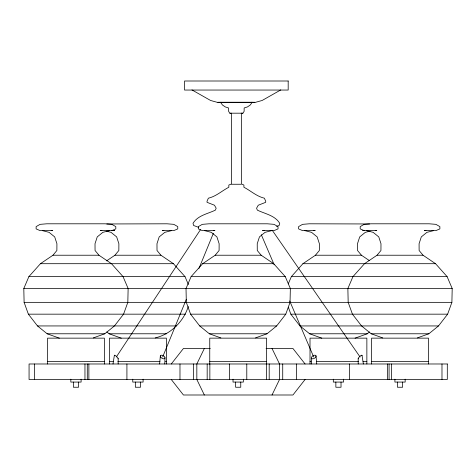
<?xml version="1.0" encoding="UTF-8"?>
<svg xmlns="http://www.w3.org/2000/svg" width="476" height="476" viewBox="0 0 476 476"><rect width="100%" height="100%" fill="white"/><g stroke="black" fill="none" stroke-linecap="round" stroke-linejoin="round"><path stroke-width="0.71" d="M118.149 363.985L118.197 358.696M417.357 337.9L428.858 333.777L438.509 325.941L447.636 314.166L451.891 302.349L452.2 288.521L447.107 276.621L435.552 263.698L423.033 255.225L419.124 250.507L419.082 243.718L421.302 236.905L426.912 232.342L433.672 230.616M164.785 363.985L164.976 357.702M159.615 363.985L160.352 355.893M112.996 363.985L114.377 355.316M155.253 337.9C170.705 334.271 183.575 321.526 188.282 306.52M255.511 337.9L267.012 333.777L276.657 325.941L285.784 314.166L290.039 302.349L290.348 288.521L285.261 276.621L273.7 263.698L261.181 255.225L257.272 250.507L257.23 243.718L259.45 236.905L265.061 232.342L271.826 230.616M162.655 357.006L186.312 299.297M198.986 268.381L213.343 233.347M59.322 338.144L47.142 333.777L37.491 325.941L28.364 314.166L24.109 302.349L23.8 288.521L28.893 276.621L40.448 263.698L52.967 255.225L56.876 250.507L56.918 243.718L54.698 236.905L49.087 232.342L42.328 230.616M204.543 230.616L211.302 232.342L216.919 236.905L219.133 243.718L219.097 250.507L215.188 255.225L202.663 263.698L191.108 276.621L186.015 288.521L186.324 302.349L190.584 314.166L199.712 325.941L209.357 333.777L220.858 337.9M288.254 283.892L291.366 276.621L302.92 263.698L315.439 255.225L319.348 250.507L319.39 243.718L317.171 236.905L311.56 232.342L304.801 230.616M204.347 348.48L196.832 363.985L196.832 379.491L204.347 394.997M272.022 394.997L279.531 379.491L279.531 363.985L272.022 348.48M116.287 357.006L200.461 229.706M171.277 363.985L183.433 348.48L210.297 348.48M305.086 379.491L292.936 394.997L183.433 394.997L171.277 379.491M106.582 260.872L114.93 255.225L118.839 250.507L118.881 243.718L116.662 236.905L111.045 232.342L106.315 231.134M382.71 337.9L371.209 333.777L361.558 325.941L352.43 314.166L348.176 302.349L347.867 288.521L352.96 276.621L364.515 263.698L377.034 255.225L380.943 250.507L380.984 243.718L378.765 236.905L373.154 232.342L366.395 230.616M93.29 337.9L104.791 333.777L114.442 325.941L123.57 314.166L127.824 302.349L128.133 288.521L123.04 276.621L111.485 263.698L98.966 255.225L95.057 250.507L95.016 243.718L97.235 236.905L102.846 232.342L109.605 230.616M355.084 338.144L367.264 333.777L369.537 331.933M280.769 89.922L262.163 100.472L255.529 102.316L217.211 102.316L210.576 100.472L191.971 89.922M111.866 230.61L115.811 228.891L115.805 226.618L111.848 224.345L105.065 223.797L46.868 223.797L40.085 224.345L36.128 226.618L36.122 228.891L40.067 230.61L52.717 230.616L51.158 230.61M276.615 226.427L279.144 225.475L279.721 223.298C274.932 215.39 265.09 213.885 257.373 210.148L256.576 208.226L258.254 205.233L265.697 202.318L265.709 201.223L264.37 198.195C256.493 196.344 250.715 190.721 243.89 187.235L243.914 185.045L241.998 184.194M171.568 230.616L164.809 232.342L159.192 236.905L156.979 243.718L157.015 250.507L160.924 255.225L173.448 263.698L185.003 276.621L188.395 284.553M370.054 231.134L365.318 232.342L359.701 236.905L357.488 243.718L357.53 250.507L361.439 255.225L369.186 260.467M106.791 223.964L167.028 223.797L173.805 224.345L177.762 226.618L177.768 228.891L173.823 230.61L162.256 230.616L163.887 230.61M217.865 102.316L221.06 102.275M229.962 113.205L231.556 113.187M101.924 230.61L100.293 230.616L114.68 230.616L113.121 230.61M264.144 230.61L262.514 230.616L274.081 230.61L278.026 228.891L278.02 226.618L274.063 224.345L267.286 223.797L209.083 223.797L202.306 224.345L198.349 226.618L198.343 228.891L202.288 230.61L214.938 230.616L213.379 230.61M364.396 230.61L362.766 230.616L376.784 230.616L375.225 230.61M425.99 230.61L424.36 230.616L435.933 230.61L439.878 228.891L439.872 226.618L435.915 224.345L429.132 223.797L370.935 223.797L364.152 224.345L360.195 226.618L360.189 228.891L364.134 230.61M230.622 113.205L229.735 113.205L228.611 111.289L228.581 107.975L225.261 106.91L222.482 105.012L220.519 102.275L252.215 102.275L250.257 105.012L247.478 106.91L244.158 107.975L244.129 111.289L243.004 113.205L242.117 113.205M230.931 184.194L228.825 185.045L228.849 187.235C222.024 190.721 216.247 196.344 208.369 198.195L207.03 201.223L207.042 202.318L214.486 205.233L216.163 208.226L215.36 210.148C207.649 213.885 197.808 215.39 193.018 223.298L193.589 225.475L198.659 227.373M52.967 255.225L98.966 255.225M114.93 255.225L160.924 255.225M215.188 255.225L261.181 255.225M315.439 255.225L361.439 255.225M377.034 255.225L423.033 255.225M40.448 263.698L173.448 263.698M202.663 263.698L273.7 263.698M302.92 263.698L435.552 263.698M28.893 276.621L185.003 276.621M191.108 276.621L285.261 276.621M291.366 276.621L447.107 276.621M23.8 288.521L452.2 288.521M24.109 302.349L451.891 302.349M28.364 314.166L185.527 314.166M190.584 314.166L285.784 314.166M288.337 307.216L290.836 314.166L447.636 314.166M37.491 325.941L176.4 325.941M199.712 325.941L276.657 325.941M290.836 314.166L299.963 325.941L438.509 325.941M47.142 333.777L104.791 333.777M106.832 331.933L109.099 333.777L166.755 333.777M209.357 333.777L267.012 333.777M299.963 325.941L309.614 333.777L367.264 333.777M371.209 333.777L428.858 333.777M266.072 348.48L292.936 348.48L305.086 363.985M47.541 361.403L104.393 361.403M109.498 361.403L113.312 361.403M117.828 361.403L159.966 361.403M165.386 361.403L166.356 361.403M209.755 361.403L266.614 361.403M310.013 361.403L310.983 361.403M316.403 361.403L358.541 361.403M363.057 361.403L366.865 361.403M371.607 361.403L428.459 361.403M313.63 230.61L315.189 230.616L302.54 230.61L298.595 228.891L298.601 226.618L302.558 224.345L309.335 223.797L369.572 223.964M251.679 102.275L254.874 102.316M241.183 113.187L242.778 113.205M309.614 333.777L321.788 338.144M109.099 333.777L121.279 338.144M272.248 230.289L360.088 357.006M261.294 234.686L274.176 264.751M289.7 300.969L313.714 357.006M362.01 355.316L363.372 363.985M316.016 355.893A2.582 1.452 -31.3 0 1 312.875 358.815A2.582 1.452 -31.3 0 1 312.244 356.304A2.582 1.452 -31.3 0 1 316.016 355.893L316.754 363.985M311.405 358.119L311.584 363.985M358.166 358.696L358.214 363.985M441.984 363.985L441.984 379.491M428.459 363.985L428.459 338.144L371.607 338.144L371.607 363.985M405.165 379.182L405.165 382.073L394.901 382.073L394.901 379.182M402.619 382.073L402.619 387.244L397.448 387.244L397.448 382.073M391.409 363.985L391.409 379.491M389.076 363.985L389.076 379.491M387.494 363.985L387.494 379.491M366.865 363.985L366.865 338.144L310.013 338.144L310.013 363.985M349.443 363.985L349.443 379.491M343.565 379.182L343.565 382.073L333.313 382.073L333.313 379.182M341.024 382.073L341.024 387.244L335.854 387.244L335.854 382.073M296.387 363.985L296.387 379.491M282.726 363.985L282.726 379.491M269.196 363.985L269.196 379.491M266.614 363.985L266.614 338.144L209.755 338.144L209.755 363.985M266.518 363.985L266.518 379.491M246.788 363.985L246.788 379.491M243.343 379.182L243.343 382.073L233.02 382.073L233.02 379.182M240.761 382.073L240.761 387.244L235.602 387.244L235.602 382.073M229.575 363.985L229.575 379.491M209.851 363.985L209.851 379.491M207.173 363.985L207.173 379.491M193.643 363.985L193.643 379.491M179.982 363.985L179.982 379.491M166.356 363.985L166.356 338.144L109.498 338.144L109.498 363.985M143.097 379.182L143.097 382.073L132.756 382.073L132.756 379.182M140.509 382.073L140.509 387.244L135.345 387.244L135.345 382.073M126.919 363.985L126.919 379.491M104.393 363.985L104.393 338.144L47.541 338.144L47.541 363.985M88.875 363.985L88.875 379.491M87.292 363.985L87.292 379.491M84.96 363.985L84.96 379.491M81.104 379.182L81.104 382.073L70.829 382.073L70.829 379.182M78.552 382.073L78.552 387.244L73.381 387.244L73.381 382.073M34.385 363.985L34.385 379.491M114.424 355.554A2.582 0.559 43.6 0 1 116.602 356.53A2.582 0.559 43.6 0 1 117.905 358.815M358.493 358.815A2.582 0.613 -43.3 0 1 359.701 356.53A2.582 0.613 -43.3 0 1 361.98 355.554M288.182 81.003L184.557 81.003L184.557 90.047L288.182 90.047L288.182 81.003M241.35 113.187L231.39 113.187L231.39 184.254L241.35 184.254L241.35 113.187M447.303 363.985L29.066 363.985L29.066 379.491L447.303 379.491L447.303 363.985M160.769 357.244A2.582 1.452 31.3 0 0 164.785 358.452A2.582 1.452 31.3 0 0 162.411 355.316A2.582 1.452 31.3 0 0 160.769 357.244"/></g></svg>
